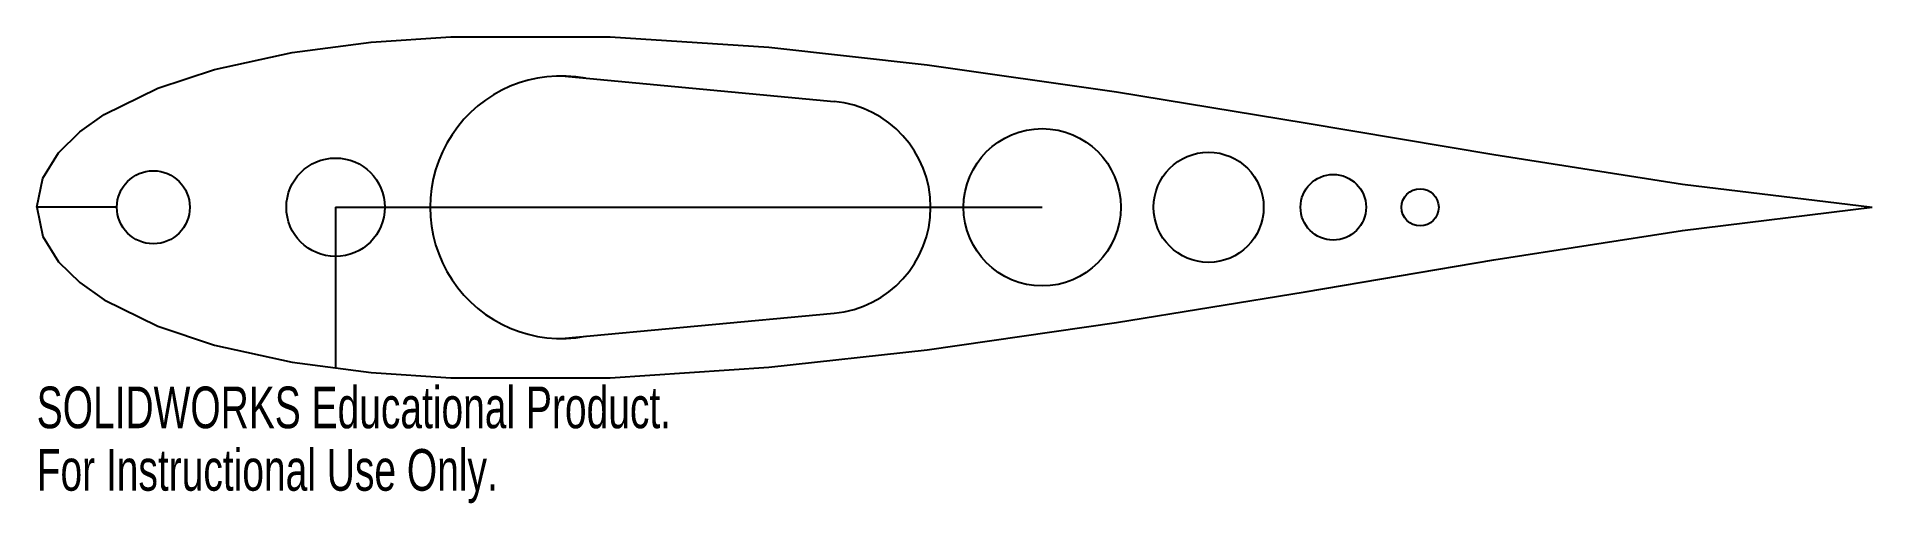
# Model space of a CAD drawing. Header units: inches. Extents: x -4.2 to 4.2, y -1.35 to 0.78.
import ezdxf

# ---------------------------------------------------------------- set-up
doc = ezdxf.new("R2010")
doc.units = ezdxf.units.IN
doc.header["$MEASUREMENT"] = 0
doc.styles.add('SLDTEXTSTYLE0', font='TXT', dxfattribs={"width": 0.7})

msp = doc.modelspace()

# ---------------------------------------------------------------- linework, layer by layer
at = {"color": 7, "linetype": 'Continuous'}
for p, q in [((-1.7979, 0.6), (-0.5501, 0.4837)), ((-3.8305, 0), (-4.1972, 0)), ((-2.8305, 0), (-2.8305, -0.7364)), ((-2.8305, 0), (0.401, 0)), ((-1.7979, -0.6), (-0.5501, -0.4837))]:
    msp.add_line(p, q, dxfattribs=at)
at = {"color": 7, "linetype": 'Continuous', "flags": 128}
for points in [[(-4.1972, 0), (-4.1691, 0.1329), (-4.0973, 0.2488), (-3.9998, 0.3444), (-3.8883, 0.4232), (-3.6433, 0.5438), (-3.3841, 0.6297), (-3.0283, 0.7073), (-2.6672, 0.7546), (-2.3037, 0.7793), (-1.5754, 0.779), (-0.8485, 0.7313), (-0.1244, 0.6512), (0.7409, 0.5272), (1.6037, 0.3861), (2.4658, 0.2409), (3.3295, 0.1056), (4.1972, 0)], [(-4.1972, 0), (-4.1691, -0.1329), (-4.0973, -0.2488), (-3.9998, -0.3444), (-3.8883, -0.4232), (-3.6433, -0.5438), (-3.3841, -0.6297), (-3.0283, -0.7073), (-2.6672, -0.7546), (-2.3037, -0.7793), (-1.5754, -0.779), (-0.8485, -0.7313), (-0.1244, -0.6512), (0.7409, -0.5272), (1.6037, -0.3861), (2.4658, -0.2409), (3.3295, -0.1056), (4.1972, 0)]]:
    msp.add_lwpolyline(points, dxfattribs=at)
at = {"color": 7, "linetype": 'Continuous'}
for centre, radius in [((0.401, 0), 0.3595), ((-2.8305, 0), 0.225), ((1.1621, 0), 0.2517), ((-3.6639, 0), 0.1667), ((1.7323, 0), 0.15), ((2.1293, 0), 0.085)]:
    msp.add_circle(centre, radius, dxfattribs=at)
for centre, radius, start, end in [((-1.7979, 0), 0.6, 79.34705, 280.65295), ((-0.5952, 0), 0.4858, 275.32648, 84.67352)]:
    msp.add_arc(centre, radius, start, end, dxfattribs=at)

# ---------------------------------------------------------------- texts
at = {"color": 7, "linetype": 'Continuous', "char_height": 0.1903, "attachment_point": 1, "style": 'SLDTEXTSTYLE0'}
for s, insert in [('SOLIDWORKS Educational Product.', (-4.1972, -0.8194)), ('For Instructional Use Only.', (-4.1972, -1.1049))]:
    msp.add_mtext(s, dxfattribs=dict(at, insert=insert))

doc.saveas('drawing.dxf')
